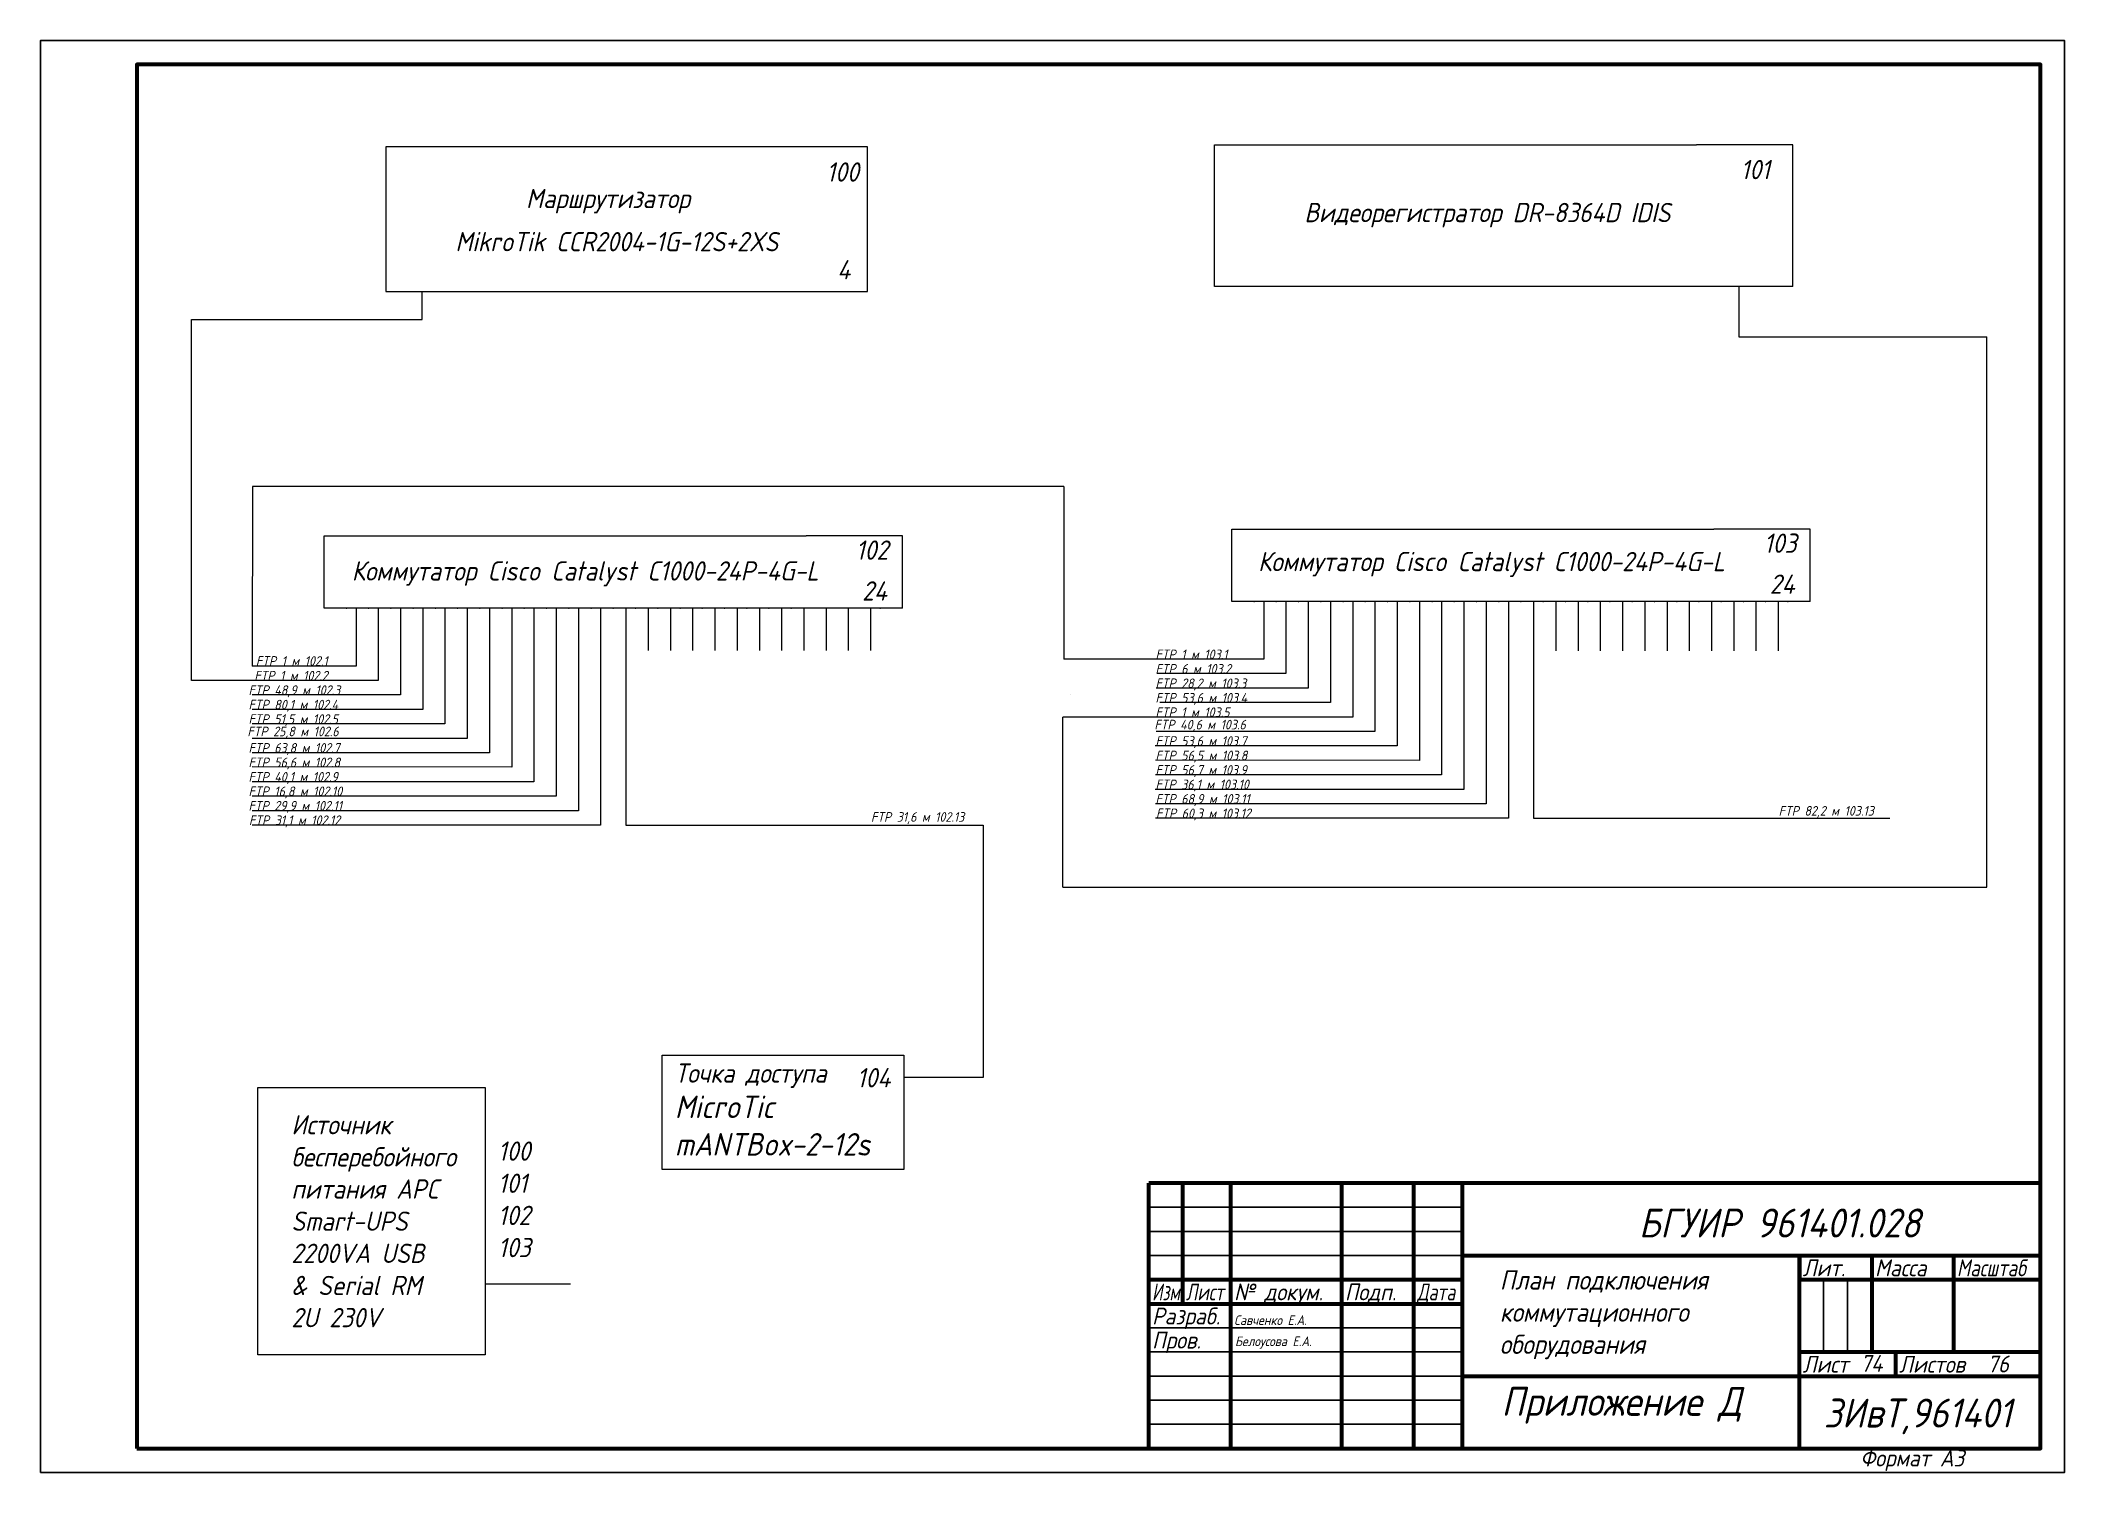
# Model space of a CAD drawing. Header units: millimetres. Extents: x 0 to 420, y 0 to 297.
import ezdxf

# ---------------------------------------------------------------- set-up
doc = ezdxf.new("R2010")
doc.units = ezdxf.units.MM
doc.header["$LTSCALE"] = 0.5
doc.layers.get('0').update_dxf_attribs({"lineweight": 60})
doc.layers.get('Defpoints').update_dxf_attribs({"color": 5})
doc.layers.add('4-текст', color=7, linetype='Continuous', true_color=0x00ad00)
doc.styles.get("Standard").update_dxf_attribs({"font": 'isocpeui.ttf', "width": 0.9})

msp = doc.modelspace()

# ---------------------------------------------------------------- linework, layer by layer
at = {"lineweight": 18}
for p, q in [((71.63, 274.96), (71.63, 244.96)), ((171.63, 274.96), (71.63, 274.96)), ((171.63, 244.96), (171.63, 274.96)), ((243.64, 275.33), (343.64, 275.33)), ((243.64, 245.99), (243.64, 275.33)), ((363.64, 275.33), (343.64, 275.33)), ((363.64, 245.99), (363.64, 275.33)), ((71.63, 244.96), (121.63, 244.96)), ((79.23, 239.11), (79.23, 244.96)), ((121.63, 244.96), (171.63, 244.96)), ((363.64, 245.99), (243.64, 245.99)), ((352.41, 245.99), (352.41, 235.56)), ((31.37, 164.26), (31.37, 239.11)), ((31.37, 239.11), (79.23, 239.11)), ((352.41, 235.56), (403.91, 235.56)), ((403.91, 121.42), (403.91, 235.56)), ((43.97, 204.47), (43.95, 167.26)), ((212.33, 204.47), (43.97, 204.47)), ((212.34, 204.51), (212.34, 168.68)), ((58.86, 194.26), (158.86, 194.26)), ((58.86, 179.26), (58.86, 194.26)), ((178.86, 194.26), (158.86, 194.26)), ((178.86, 179.26), (178.86, 194.26)), ((247.21, 195.68), (347.21, 195.68)), ((247.21, 180.68), (247.21, 195.68)), ((367.21, 195.68), (347.21, 195.68)), ((367.21, 180.68), (367.21, 195.68)), ((367.21, 180.68), (247.21, 180.68)), ((253.83, 180.68), (253.83, 168.68)), ((258.44, 180.68), (258.44, 165.68)), ((263.06, 180.68), (263.06, 162.68)), ((267.67, 180.68), (267.67, 159.68)), ((272.29, 180.68), (272.29, 156.68)), ((276.9, 180.68), (276.9, 153.68)), ((281.52, 180.68), (281.52, 150.68)), ((286.13, 180.68), (286.13, 147.68)), ((290.75, 180.68), (290.75, 144.68)), ((295.36, 180.68), (295.36, 141.68)), ((299.98, 180.68), (299.98, 138.68)), ((304.59, 180.68), (304.59, 135.68)), ((309.83, 180.68), (309.83, 135.68)), ((314.44, 180.68), (314.44, 170.44)), ((319.06, 180.68), (319.06, 170.44)), ((323.67, 180.68), (323.67, 170.44)), ((328.29, 180.68), (328.29, 170.44)), ((332.9, 180.68), (332.9, 170.44)), ((337.52, 180.68), (337.52, 170.44)), ((337.52, 180.68), (337.52, 170.44)), ((342.13, 180.68), (342.13, 170.44)), ((346.75, 180.68), (346.75, 170.44)), ((351.36, 180.68), (351.36, 170.44)), ((355.98, 180.68), (355.98, 170.44)), ((360.59, 180.68), (360.59, 170.44)), ((178.86, 179.26), (58.86, 179.26)), ((65.48, 179.26), (65.48, 167.26)), ((70.09, 179.26), (70.09, 164.26)), ((74.71, 179.26), (74.71, 161.26)), ((79.32, 179.26), (79.32, 158.26)), ((83.94, 179.26), (83.94, 155.26)), ((88.55, 179.26), (88.55, 152.26)), ((93.17, 179.26), (93.17, 149.26)), ((97.78, 179.26), (97.78, 146.26)), ((102.4, 179.26), (102.4, 143.26)), ((107.01, 179.26), (107.01, 140.26)), ((111.63, 179.26), (111.63, 137.26)), ((116.24, 179.26), (116.24, 134.26)), ((121.48, 179.26), (121.48, 134.26)), ((126.09, 179.26), (126.09, 170.48)), ((130.71, 179.26), (130.71, 170.48)), ((135.32, 179.26), (135.32, 170.48)), ((139.94, 179.26), (139.94, 170.48)), ((144.55, 179.26), (144.55, 170.48)), ((149.17, 179.26), (149.17, 170.48)), ((149.17, 179.26), (149.17, 170.48)), ((153.78, 179.26), (153.78, 170.48)), ((158.4, 179.26), (158.4, 170.48)), ((163.01, 179.26), (163.01, 170.48)), ((167.63, 179.26), (167.63, 170.48)), ((172.24, 179.26), (172.24, 170.48)), ((253.83, 168.68), (212.34, 168.68)), ((70.09, 164.26), (31.37, 164.26)), ((65.48, 167.26), (43.95, 167.26)), ((258.44, 165.68), (231.63, 165.68)), ((74.71, 161.26), (43.92, 161.26)), ((213.71, 161.26), (213.71, 161.26)), ((263.06, 162.68), (231.49, 162.68)), ((267.67, 159.68), (232.27, 159.68)), ((79.32, 158.26), (43.92, 158.26)), ((272.29, 156.68), (212.17, 156.68)), ((212.17, 121.42), (212.17, 156.68)), ((83.94, 155.26), (43.92, 155.26)), ((88.55, 152.26), (43.92, 152.26)), ((276.9, 153.68), (231.48, 153.68)), ((93.17, 149.26), (43.92, 149.26)), ((281.52, 150.68), (231.33, 150.68)), ((286.13, 147.68), (231.4, 147.77)), ((97.78, 146.26), (43.92, 146.34)), ((102.4, 143.26), (43.92, 143.26)), ((290.75, 144.68), (231.4, 144.68)), ((107.01, 140.26), (43.92, 140.26)), ((295.36, 141.68), (231.33, 141.68)), ((299.98, 138.68), (231.4, 138.68)), ((111.63, 137.26), (43.92, 137.26)), ((304.59, 135.68), (231.4, 135.68)), ((309.83, 135.68), (383.75, 135.68)), ((116.24, 134.26), (43.92, 134.26)), ((121.48, 134.26), (195.58, 134.26)), ((195.58, 134.26), (195.58, 81.9)), ((212.17, 121.42), (403.91, 121.42)), ((195.58, 81.9), (179.17, 81.9)), ((92.26, 39.15), (109.95, 39.15))]:
    msp.add_line(p, q, dxfattribs=at)
at = {"lineweight": 60}
for p, q in [((415, 60), (230, 60)), ((230, 5), (230, 60)), ((237, 60), (237, 35)), ((247, 5), (247, 60)), ((270, 60), (270, 5)), ((285, 5), (285, 60)), ((295, 60), (295, 5)), ((295, 45), (415, 45)), ((365, 5), (365, 45)), ((380, 45), (380, 25)), ((397, 25), (397, 45)), ((230, 40), (295, 40)), ((365, 40), (415, 40)), ((230, 35), (295, 35)), ((365, 25), (415, 25)), ((385, 20), (385, 25)), ((295, 20), (415, 20))]:
    msp.add_line(p, q, dxfattribs=at)
at = {"lineweight": -3}
for p, q in [((230, 55), (295, 55)), ((230, 50), (295, 50)), ((230, 45), (295, 45)), ((370, 25), (370, 40)), ((375, 40), (375, 25)), ((230, 30), (295, 30)), ((230, 25), (295, 25)), ((230, 20), (295, 20)), ((230, 15), (295, 15)), ((230, 10), (295, 10))]:
    msp.add_line(p, q, dxfattribs=at)
msp.add_line((365, 45), (365, 40))
at = {"lineweight": 60}
msp.add_lwpolyline([(20, 5), (415, 5), (415, 292), (20, 292)], close=True, dxfattribs=at)
at = {"lineweight": 18}
for points in [[(128.98, 86.56), (179.17, 86.56), (179.17, 62.87), (128.98, 62.87)], [(45.09, 79.87), (92.26, 79.87), (92.26, 24.41), (45.09, 24.41)]]:
    msp.add_lwpolyline(points, close=True, dxfattribs=at)
for p in [(251.83, 180.68), (256.44, 180.68), (261.06, 180.68), (265.67, 180.68), (270.29, 180.68), (274.9, 180.68), (279.52, 180.68), (284.13, 180.68), (288.75, 180.68), (293.36, 180.68), (297.98, 180.68), (302.59, 180.68), (307.21, 180.68), (307.21, 180.68), (311.83, 180.68), (316.44, 180.68), (321.06, 180.68), (325.67, 180.68), (330.29, 180.68), (334.9, 180.68), (339.52, 180.68), (344.13, 180.68), (348.75, 180.68), (353.36, 180.68), (357.98, 180.68), (362.59, 180.68), (63.48, 179.26), (68.09, 179.26), (72.71, 179.26), (77.32, 179.26), (81.94, 179.26), (86.55, 179.26), (91.17, 179.26), (95.78, 179.26), (100.4, 179.26), (105.01, 179.26), (109.63, 179.26), (114.24, 179.26), (118.86, 179.26), (118.86, 179.26), (123.48, 179.26), (128.09, 179.26), (132.71, 179.26), (137.32, 179.26), (141.94, 179.26), (146.55, 179.26), (151.17, 179.26), (155.78, 179.26), (174.24, 179.26)]:
    msp.add_point(p, dxfattribs=at)
at = {"layer": 'Defpoints'}
msp.add_lwpolyline([(0, 0), (420, 0), (420, 297), (0, 297)], close=True, dxfattribs=at)

# ---------------------------------------------------------------- texts
at = {"lineweight": 18, "width": 0.9}
for s, height, p in [('101', 4, (352.8, 268.23)), ('Маршрутизатор ', 4, (100.74, 262.23)), ('Видеорегистратор DR-8364D IDIS', 4, (262.26, 259.32)), ('4', 4, (165.34, 247.47)), ('102', 4, (169.19, 189.31)), ('103', 4, (357.63, 190.74)), ('Коммутатор Cisco Catalyst C1000-24P-4G-L', 4, (64.59, 184.99)), ('Коммутатор Cisco Catalyst C1000-24P-4G-L', 4, (252.66, 186.93)), ('24', 4, (170.49, 180.83)), ('24', 4, (358.84, 182.25)), ('FTP 1 м 102.1', 2, (44.7, 167.31)), ('FTP 1 м 103.1', 2, (231.38, 168.68)), ('FTP 1 м 102.2', 2, (44.38, 164.26)), ('FTP 6 м 103.2', 2, (231.38, 165.68)), ('FTP 28,2 м 103.3', 2, (231.38, 162.68)), ('FTP 48,9 м 102.3', 2, (43.18, 161.26)), ('FTP 80,1 м 102.4', 2, (43.18, 158.26)), ('FTP 53,6 м 103.4', 2, (231.38, 159.68)), ('FTP 51,5 м 102.5', 2, (43.18, 155.26)), ('FTP 40,6 м 103.6', 2, (231.15, 154.11)), ('FTP 1 м 103.5', 2, (231.38, 156.68)), ('FTP 25,8 м 102.6', 2, (42.94, 152.69)), ('FTP 63,8 м 102.7', 2, (43.18, 149.28)), ('FTP 53,6 м 103.7', 2, (231.38, 150.71)), ('FTP 56,6 м 102.8', 2, (43.18, 146.28)), ('FTP 56,5 м 103.8', 2, (231.38, 147.71)), ('FTP 40,1 м 102.9', 2, (43.18, 143.28)), ('FTP 56,7 м 103.9', 2, (231.38, 144.71)), ('FTP 36,1 м 103.10', 2, (231.38, 141.71)), ('FTP 16,8 м 102.10', 2, (43.18, 140.28)), ('FTP 29,9 м 102.11', 2, (43.18, 137.28)), ('FTP 68,9 м 103.11', 2, (231.38, 138.71)), ('FTP 31,1 м 102.12', 2, (43.27, 134.28)), ('FTP 31,6 м 102.13', 2, (172.34, 134.96)), ('FTP 60,3 м 103.12', 2, (231.47, 135.71)), ('FTP 82,2 м 103.13', 2, (360.69, 136.23)), ('Савченко Е.А.', 2, (247.7, 30.59)), ('Белоусова Е.А.', 2, (247.87, 26.21)), ('ЗИвТ,961401', 6, (370.04, 9.33))]:
    msp.add_text(s, height=height, dxfattribs=at).set_placement(p)
at = {"lineweight": -3, "width": 0.9}
for s, p in [('74', (377.65, 20.87)), ('76', (403.98, 20.76)), ('Формат А3', (377.6, 1.25))]:
    msp.add_text(s, height=3.5, dxfattribs=at).set_placement(p)
at = {"lineweight": 18, "attachment_point": 1}
for s, width, gutter_width, heights, insert, char_height in [('100', 2, 20, [0], (163.09, 271.73), 4), ('Точка доступа {\\H1.16667x;MicroTic mANTBox-2-12s} ', 46.6826, 20, [0], (131.65, 84.84), 4), ('104', 2.5198, 20, [0], (169.38, 83.88), 4), ('Источник бесперебойного питания APC Smart-UPS 2200VA USB & Serial RM 2U 230V ', 32.4336, 20, [49.71], (52.06, 74.13), 4), ('100\\P101\\P102\\P103', 17.6911, 20, [0], (94.94, 68.66), 4), ('^I^I{\\H1.5x;БГУИР 961401.028}', 115.3255, 20, [0], (299.67, 54.74), 4), ('План подключения коммутационного оборудования', 51.3238, 10, [0], (302.82, 41.93), 4), ('Приложение Д', 63.5568, 10, [0], (303.16, 17.75), 6)]:
    msp.add_mtext_dynamic_manual_height_columns(s, width=width, gutter_width=gutter_width, heights=heights, dxfattribs=dict(at, insert=insert, char_height=char_height))
at = {"lineweight": 18, "insert": (86.09, 257.28), "char_height": 4, "width": 72.2782, "attachment_point": 1}
msp.add_mtext('MikroTik CCR2004-1G-12S+2XS', dxfattribs=at)
at = {"layer": '4-текст', "lineweight": -3}
for s, width, p in [('Лит.', 0.9, (365.67, 40.7)), ('Масса', 0.9, (380.67, 40.7)), ('Масштаб', 0.8, (397.67, 40.7)), ('Изм.', 0.7, (230.67, 35.7)), ('Лист', 0.75, (237.67, 35.7)), ('№ докум.', 0.9, (247.67, 35.7)), ('Подп.', 0.9, (270.67, 35.7)), ('Дата', 0.75, (285.67, 35.7)), ('Разраб.', 0.9, (230.67, 30.7)), ('Пров.', 0.9, (230.67, 25.7)), ('Лист', 0.9, (365.67, 20.7)), ('Листов', 0.9, (385.67, 20.7))]:
    msp.add_text(s, height=3.5, dxfattribs=dict(at, width=width)).set_placement(p)

doc.saveas('drawing.dxf')
